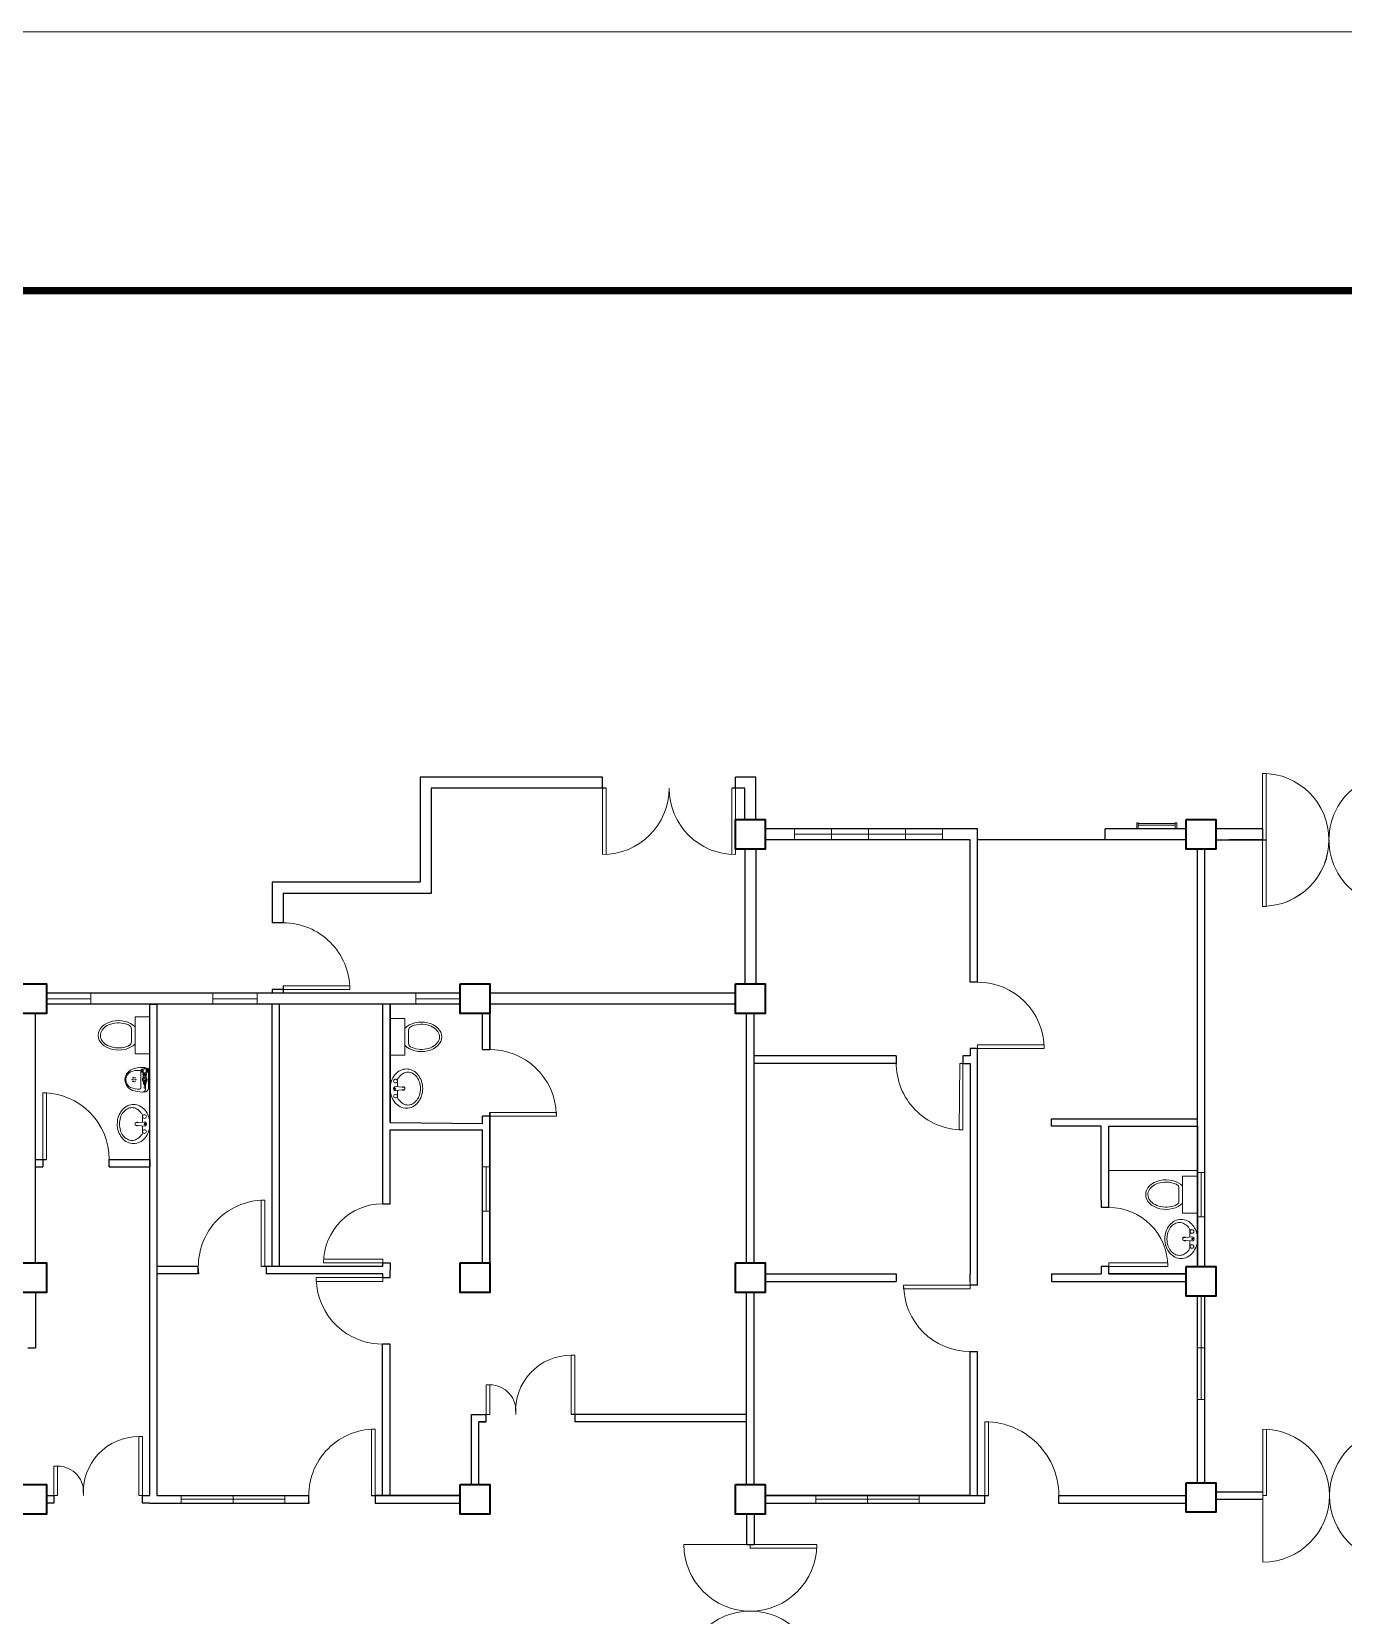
# Model space of a CAD drawing. Header units: millimetres. Extents: x 63005 to 126950, y 36019 to 74749.
# Drawn here: x 63177.34 to 63195.09, y 36901.37 to 36922.8 of the extents above; entities that cross this region are included whole.
import ezdxf

# ---------------------------------------------------------------- set-up
doc = ezdxf.new("R2010")
doc.units = ezdxf.units.MM
doc.header["$LTSCALE"] = 0.04
doc.layers.add('.1', color=1, linetype='Continuous', lineweight=5)
doc.layers.add('WALL', color=4, linetype='Continuous', lineweight=30)

msp = doc.modelspace()

# ---------------------------------------------------------------- linework, layer by layer
at = {"layer": '.1', "color": 0}
msp.add_line((63238.917, 36922.803), (63123.208, 36922.803), dxfattribs=at)
at = {"color": 8, "lineweight": 13}
for p, q in [((63193.992, 36911.866), (63193.992, 36912.766)), ((63193.992, 36912.766), (63194.042, 36912.766)), ((63194.042, 36912.766), (63194.043, 36911.866)), ((63185.062, 36911.666), (63185.062, 36912.566)), ((63185.062, 36912.566), (63185.112, 36912.566)), ((63185.112, 36912.566), (63185.112, 36911.666)), ((63186.812, 36911.666), (63186.812, 36912.566)), ((63186.812, 36912.566), (63186.862, 36912.566)), ((63186.862, 36912.566), (63186.862, 36911.666)), ((63194.043, 36911.866), (63193.992, 36911.866)), ((63193.992, 36911.816), (63193.993, 36910.966)), ((63193.993, 36911.866), (63193.993, 36910.966)), ((63193.993, 36911.866), (63194.043, 36911.866)), ((63194.043, 36910.966), (63194.043, 36911.866)), ((63193.993, 36910.966), (63194.043, 36910.966)), ((63181.642, 36909.891), (63180.742, 36909.891)), ((63180.742, 36909.841), (63181.642, 36909.841)), ((63191.037, 36909.091), (63190.137, 36909.091)), ((63190.137, 36909.091), (63190.137, 36909.041)), ((63190.137, 36909.041), (63191.037, 36909.041)), ((63191.037, 36909.041), (63191.037, 36909.091)), ((63189.887, 36907.941), (63189.896, 36908.841)), ((63189.896, 36908.841), (63189.937, 36908.841)), ((63189.937, 36908.841), (63189.937, 36907.941)), ((63177.487, 36907.541), (63177.487, 36908.441)), ((63177.487, 36908.441), (63177.537, 36908.441)), ((63177.537, 36908.441), (63177.537, 36907.541)), ((63184.437, 36908.178), (63183.537, 36908.178)), ((63183.537, 36908.128), (63184.437, 36908.128)), ((63184.437, 36908.128), (63184.437, 36908.178)), ((63189.937, 36907.941), (63189.887, 36907.941)), ((63180.492, 36906.991), (63180.442, 36906.991)), ((63180.442, 36906.991), (63180.442, 36906.091)), ((63180.492, 36906.091), (63180.492, 36906.991)), ((63181.287, 36906.191), (63182.087, 36906.191)), ((63182.087, 36906.141), (63181.287, 36906.141)), ((63182.087, 36906.141), (63182.087, 36906.191)), ((63191.912, 36906.091), (63191.912, 36906.141)), ((63192.712, 36906.141), (63191.912, 36906.141)), ((63192.712, 36906.091), (63192.712, 36906.141)), ((63180.542, 36906.091), (63180.442, 36906.091)), ((63182.087, 36905.941), (63181.187, 36905.941)), ((63181.187, 36905.941), (63181.188, 36905.891)), ((63182.087, 36905.891), (63182.087, 36905.941)), ((63191.912, 36906.091), (63192.712, 36906.091)), ((63181.187, 36905.891), (63182.087, 36905.891)), ((63190.037, 36905.841), (63189.137, 36905.841)), ((63189.137, 36905.841), (63189.137, 36905.791)), ((63189.137, 36905.791), (63190.037, 36905.791)), ((63190.037, 36905.791), (63190.037, 36905.891)), ((63190.037, 36905.841), (63190.037, 36905.791)), ((63190.237, 36903.991), (63190.287, 36903.991)), ((63190.237, 36902.991), (63190.237, 36903.991)), ((63190.287, 36903.991), (63190.287, 36902.991)), ((63181.986, 36903.891), (63181.936, 36903.891)), ((63181.936, 36903.891), (63181.936, 36902.991)), ((63181.986, 36902.991), (63181.986, 36903.891)), ((63193.999, 36902.991), (63193.999, 36903.891)), ((63194.049, 36903.891), (63194.049, 36902.991)), ((63193.999, 36902.941), (63193.999, 36903.041)), ((63194.049, 36902.991), (63193.999, 36902.991)), ((63193.999, 36902.991), (63193.999, 36902.091)), ((63187.062, 36902.329), (63186.162, 36902.329)), ((63187.062, 36902.329), (63187.962, 36902.329)), ((63187.062, 36902.279), (63187.062, 36902.329)), ((63187.962, 36902.279), (63187.062, 36902.279)), ((63187.962, 36902.329), (63187.962, 36902.279))]:
    msp.add_line(p, q, dxfattribs=at)
at = {"color": 8, "lineweight": 25}
for p, q in [((63185.062, 36912.716), (63182.592, 36912.716)), ((63182.592, 36912.716), (63182.592, 36911.291)), ((63185.112, 36912.566), (63182.742, 36912.566)), ((63182.742, 36912.566), (63182.742, 36911.141)), ((63185.062, 36912.566), (63185.062, 36912.716)), ((63186.987, 36912.566), (63186.812, 36912.566)), ((63187.137, 36912.716), (63186.862, 36912.716)), ((63186.862, 36912.566), (63186.862, 36912.716)), ((63186.987, 36912.566), (63186.887, 36912.566)), ((63186.987, 36912.141), (63186.987, 36912.566)), ((63187.137, 36912.141), (63187.137, 36912.716)), ((63190.137, 36912.016), (63187.262, 36912.016)), ((63190.137, 36911.866), (63190.137, 36912.016)), ((63192.962, 36912.016), (63191.862, 36912.016)), ((63191.862, 36911.866), (63191.862, 36912.016)), ((63193.993, 36912.016), (63193.362, 36912.016)), ((63193.993, 36912.016), (63193.543, 36912.016)), ((63193.993, 36912.016), (63193.993, 36911.866)), ((63186.987, 36911.741), (63186.987, 36909.916)), ((63187.137, 36911.741), (63187.137, 36909.916)), ((63190.037, 36911.866), (63187.262, 36911.866)), ((63190.037, 36909.941), (63190.037, 36911.866)), ((63190.137, 36909.941), (63190.137, 36911.866)), ((63192.962, 36911.866), (63191.862, 36911.866)), ((63193.112, 36906.091), (63193.112, 36911.741)), ((63193.212, 36906.091), (63193.212, 36911.741)), ((63193.362, 36911.866), (63194.043, 36911.866)), ((63193.993, 36911.866), (63193.543, 36911.866)), ((63187.137, 36911.528), (63187.137, 36910.128)), ((63182.592, 36911.291), (63180.592, 36911.291)), ((63180.592, 36911.291), (63180.592, 36910.741)), ((63182.742, 36911.141), (63180.742, 36911.141)), ((63180.742, 36911.141), (63180.742, 36910.741)), ((63180.742, 36911.141), (63180.742, 36910.741)), ((63180.742, 36910.741), (63180.592, 36910.741)), ((63183.137, 36909.791), (63177.537, 36909.791)), ((63180.592, 36909.841), (63180.592, 36909.791)), ((63180.742, 36909.841), (63180.592, 36909.841)), ((63180.742, 36909.891), (63180.742, 36909.791)), ((63186.862, 36909.791), (63183.537, 36909.791)), ((63183.137, 36909.641), (63177.537, 36909.641)), ((63178.937, 36902.991), (63178.937, 36909.641)), ((63179.037, 36902.991), (63179.037, 36909.641)), ((63180.592, 36906.091), (63180.592, 36909.641)), ((63180.692, 36906.091), (63180.692, 36909.641)), ((63182.087, 36906.941), (63182.087, 36909.641)), ((63182.187, 36908.04), (63182.187, 36909.641)), ((63182.187, 36909.641), (63182.187, 36908.041)), ((63186.862, 36909.641), (63183.537, 36909.641)), ((63186.862, 36909.641), (63184.887, 36909.641)), ((63177.387, 36906.141), (63177.387, 36909.516)), ((63183.437, 36909.028), (63183.437, 36909.516)), ((63183.537, 36909.028), (63183.537, 36909.516)), ((63183.537, 36909.516), (63183.537, 36909.028)), ((63187.012, 36906.141), (63187.012, 36909.516)), ((63187.112, 36906.141), (63187.112, 36909.516)), ((63183.437, 36909.028), (63183.537, 36909.028)), ((63189.037, 36908.941), (63187.112, 36908.941)), ((63189.037, 36908.941), (63189.037, 36908.841)), ((63190.037, 36908.941), (63189.937, 36908.941)), ((63189.937, 36908.941), (63189.937, 36908.841)), ((63190.137, 36909.041), (63190.037, 36909.041)), ((63190.037, 36909.041), (63190.037, 36908.941)), ((63190.037, 36909.041), (63190.037, 36908.941)), ((63190.137, 36905.841), (63190.137, 36909.041)), ((63189.037, 36908.841), (63187.112, 36908.841)), ((63189.937, 36908.841), (63190.037, 36908.841)), ((63190.037, 36908.841), (63190.037, 36905.991)), ((63183.437, 36908.028), (63183.437, 36908.128)), ((63183.537, 36908.128), (63183.437, 36908.128)), ((63183.537, 36906.141), (63183.537, 36908.178)), ((63183.537, 36908.178), (63183.537, 36906.141)), ((63183.537, 36908.028), (63183.537, 36908.128)), ((63191.137, 36907.991), (63191.137, 36908.091)), ((63191.137, 36908.091), (63193.112, 36908.091)), ((63182.187, 36908.04), (63183.437, 36908.029)), ((63182.187, 36906.941), (63182.187, 36907.941)), ((63182.187, 36907.941), (63183.437, 36907.941)), ((63183.437, 36906.141), (63183.437, 36907.941)), ((63183.537, 36906.141), (63183.537, 36907.941)), ((63183.537, 36907.941), (63183.537, 36907.441)), ((63191.812, 36907.991), (63191.137, 36907.991)), ((63191.812, 36906.991), (63191.812, 36907.991)), ((63191.912, 36907.991), (63193.112, 36907.991)), ((63191.912, 36906.991), (63191.912, 36907.991)), ((63193.112, 36907.991), (63193.112, 36906.091)), ((63177.387, 36907.541), (63177.537, 36907.541)), ((63177.387, 36907.441), (63177.487, 36907.441)), ((63177.487, 36907.541), (63177.487, 36907.441)), ((63178.387, 36907.541), (63178.937, 36907.541)), ((63178.387, 36907.441), (63178.387, 36907.541)), ((63178.387, 36907.441), (63178.937, 36907.441)), ((63191.812, 36906.991), (63191.812, 36906.891)), ((63191.912, 36906.891), (63191.912, 36906.991)), ((63191.912, 36906.891), (63191.812, 36906.891)), ((63182.087, 36906.141), (63182.187, 36906.141)), ((63182.087, 36906.091), (63182.087, 36906.141)), ((63182.187, 36906.141), (63182.187, 36906.041)), ((63179.592, 36906.091), (63179.037, 36906.091)), ((63179.592, 36905.991), (63179.037, 36905.991)), ((63179.417, 36905.991), (63179.412, 36905.991)), ((63179.592, 36905.991), (63179.592, 36906.091)), ((63182.087, 36906.091), (63180.462, 36906.091)), ((63180.512, 36906.091), (63180.512, 36905.991)), ((63182.087, 36905.991), (63180.512, 36905.991)), ((63182.087, 36905.941), (63182.087, 36905.991)), ((63182.087, 36905.941), (63182.187, 36905.941)), ((63182.187, 36905.941), (63182.187, 36906.041)), ((63187.262, 36905.991), (63189.037, 36905.991)), ((63189.037, 36905.991), (63189.037, 36905.891)), ((63190.037, 36905.891), (63190.037, 36905.991)), ((63191.137, 36905.991), (63191.812, 36905.991)), ((63191.137, 36905.991), (63191.137, 36905.891)), ((63191.912, 36906.091), (63191.812, 36906.091)), ((63191.812, 36906.091), (63191.812, 36905.991)), ((63191.912, 36905.991), (63191.912, 36906.091)), ((63191.912, 36905.991), (63192.962, 36905.991)), ((63192.962, 36905.991), (63191.912, 36905.991)), ((63177.387, 36905.741), (63177.387, 36904.991)), ((63187.012, 36903.141), (63187.012, 36905.741)), ((63187.112, 36903.141), (63187.112, 36905.741)), ((63187.262, 36905.891), (63189.037, 36905.891)), ((63187.262, 36905.891), (63189.037, 36905.891)), ((63190.137, 36905.841), (63190.037, 36905.841)), ((63191.137, 36905.891), (63192.962, 36905.891)), ((63193.112, 36903.166), (63193.112, 36905.691)), ((63193.212, 36903.166), (63193.212, 36905.691)), ((63177.287, 36904.991), (63177.387, 36904.991)), ((63182.086, 36902.991), (63182.086, 36905.041)), ((63182.186, 36905.041), (63182.086, 36905.041)), ((63182.186, 36902.991), (63182.186, 36905.041)), ((63190.037, 36902.991), (63190.037, 36904.941)), ((63190.037, 36904.941), (63190.137, 36904.941)), ((63190.137, 36902.991), (63190.137, 36904.941)), ((63183.287, 36903.141), (63183.287, 36904.091)), ((63183.287, 36904.091), (63183.487, 36904.091)), ((63183.487, 36903.991), (63183.387, 36903.991)), ((63183.387, 36903.141), (63183.387, 36903.991)), ((63183.387, 36903.991), (63183.487, 36903.991)), ((63183.487, 36903.991), (63183.487, 36904.091)), ((63187.012, 36904.091), (63184.637, 36904.091)), ((63184.687, 36904.091), (63184.687, 36903.991)), ((63187.012, 36903.991), (63184.687, 36903.991)), ((63177.537, 36902.991), (63177.637, 36902.991)), ((63177.637, 36902.991), (63177.637, 36902.891)), ((63178.837, 36902.991), (63178.937, 36902.991)), ((63178.837, 36902.891), (63178.837, 36902.991)), ((63179.037, 36902.991), (63181.086, 36902.991)), ((63181.086, 36902.891), (63181.086, 36902.991)), ((63181.936, 36902.991), (63183.137, 36902.991)), ((63182.086, 36902.991), (63181.986, 36902.991)), ((63181.986, 36902.991), (63181.986, 36902.891)), ((63183.137, 36902.991), (63182.037, 36902.991)), ((63187.262, 36902.991), (63190.287, 36902.991)), ((63190.037, 36902.991), (63187.262, 36902.991)), ((63190.237, 36902.891), (63190.237, 36902.991)), ((63191.237, 36902.991), (63192.962, 36902.991)), ((63191.237, 36902.891), (63191.237, 36902.991)), ((63193.362, 36903.041), (63193.999, 36903.041)), ((63193.362, 36902.941), (63193.999, 36902.941)), ((63177.637, 36902.891), (63177.537, 36902.891)), ((63178.937, 36902.891), (63178.837, 36902.891)), ((63178.937, 36902.891), (63181.092, 36902.891)), ((63181.986, 36902.891), (63183.137, 36902.891)), ((63187.012, 36902.741), (63187.012, 36902.329)), ((63187.112, 36902.741), (63187.112, 36902.329)), ((63187.262, 36902.891), (63190.237, 36902.891)), ((63187.262, 36902.891), (63190.237, 36902.891)), ((63191.232, 36902.891), (63192.962, 36902.891)), ((63187.012, 36902.329), (63187.112, 36902.329))]:
    msp.add_line(p, q, dxfattribs=at)
at = {"color": 8, "lineweight": 9}
for p, q in [((63187.662, 36912.016), (63187.662, 36911.866)), ((63187.662, 36911.941), (63189.662, 36911.941)), ((63188.162, 36911.866), (63188.162, 36912.016)), ((63188.662, 36911.866), (63188.662, 36912.016)), ((63189.162, 36911.866), (63189.162, 36912.016)), ((63189.662, 36911.866), (63189.662, 36912.016)), ((63192.312, 36912.096), (63192.292, 36912.096)), ((63192.292, 36912.096), (63192.292, 36912.016)), ((63192.312, 36912.016), (63192.312, 36912.096)), ((63192.562, 36912.086), (63192.312, 36912.086)), ((63192.562, 36912.066), (63192.312, 36912.066)), ((63192.562, 36912.086), (63192.812, 36912.086)), ((63192.562, 36912.066), (63192.812, 36912.066)), ((63192.812, 36912.016), (63192.812, 36912.096)), ((63192.812, 36912.096), (63192.832, 36912.096)), ((63192.832, 36912.096), (63192.832, 36912.016)), ((63187.662, 36911.866), (63189.662, 36911.866)), ((63187.662, 36911.866), (63188.662, 36911.866)), ((63188.662, 36911.866), (63189.662, 36911.866)), ((63177.537, 36909.791), (63178.137, 36909.791)), ((63178.137, 36909.791), (63178.137, 36909.641)), ((63179.787, 36909.641), (63179.787, 36909.791)), ((63180.387, 36909.791), (63180.387, 36909.641)), ((63183.137, 36909.791), (63182.537, 36909.791)), ((63182.537, 36909.791), (63182.537, 36909.641)), ((63178.137, 36909.716), (63177.537, 36909.716)), ((63180.387, 36909.716), (63179.787, 36909.716)), ((63180.387, 36909.641), (63179.787, 36909.641)), ((63182.537, 36909.716), (63183.137, 36909.716)), ((63178.937, 36909.47), (63178.737, 36909.47)), ((63178.737, 36909.47), (63178.737, 36908.97)), ((63178.937, 36908.97), (63178.937, 36909.47)), ((63182.187, 36909.45), (63182.387, 36909.45)), ((63182.187, 36908.95), (63182.187, 36909.45)), ((63182.387, 36909.45), (63182.387, 36908.95)), ((63178.687, 36909.31), (63178.687, 36909.129)), ((63182.437, 36909.291), (63182.437, 36909.11)), ((63178.737, 36908.97), (63178.937, 36908.97)), ((63182.387, 36908.95), (63182.187, 36908.95)), ((63178.824, 36908.756), (63178.823, 36908.756)), ((63178.824, 36908.725), (63178.823, 36908.725)), ((63178.824, 36908.723), (63178.824, 36908.759)), ((63178.832, 36908.756), (63178.824, 36908.756)), ((63178.832, 36908.747), (63178.824, 36908.747)), ((63178.832, 36908.735), (63178.824, 36908.735)), ((63178.832, 36908.726), (63178.824, 36908.726)), ((63178.842, 36908.762), (63178.827, 36908.762)), ((63178.842, 36908.72), (63178.827, 36908.72)), ((63178.832, 36908.756), (63178.832, 36908.762)), ((63178.832, 36908.735), (63178.832, 36908.747)), ((63178.832, 36908.72), (63178.832, 36908.726)), ((63178.842, 36908.72), (63178.842, 36908.762)), ((63178.842, 36908.698), (63178.842, 36908.686)), ((63178.846, 36908.714), (63178.846, 36908.764)), ((63178.847, 36908.713), (63178.846, 36908.714)), ((63178.847, 36908.713), (63178.887, 36908.713)), ((63178.847, 36908.713), (63178.847, 36908.699)), ((63178.886, 36908.699), (63178.847, 36908.699)), ((63178.853, 36908.698), (63178.853, 36908.686)), ((63178.856, 36908.698), (63178.853, 36908.698)), ((63178.856, 36908.698), (63178.856, 36908.686)), ((63178.878, 36908.698), (63178.878, 36908.686)), ((63178.881, 36908.698), (63178.878, 36908.698)), ((63178.881, 36908.698), (63178.881, 36908.686)), ((63178.887, 36908.713), (63178.888, 36908.714)), ((63178.887, 36908.713), (63178.887, 36908.699)), ((63178.888, 36908.714), (63178.888, 36908.764)), ((63178.906, 36908.762), (63178.89, 36908.762)), ((63178.906, 36908.72), (63178.89, 36908.72)), ((63178.892, 36908.698), (63178.892, 36908.686)), ((63178.896, 36908.753), (63178.896, 36908.762)), ((63178.906, 36908.753), (63178.896, 36908.753)), ((63178.896, 36908.731), (63178.896, 36908.751)), ((63178.906, 36908.751), (63178.896, 36908.751)), ((63178.906, 36908.731), (63178.896, 36908.731)), ((63178.896, 36908.72), (63178.896, 36908.729)), ((63178.906, 36908.729), (63178.896, 36908.729)), ((63178.906, 36908.751), (63178.906, 36908.753)), ((63178.906, 36908.729), (63178.906, 36908.731)), ((63178.909, 36908.724), (63178.909, 36908.757)), ((63178.921, 36908.756), (63178.909, 36908.756)), ((63178.921, 36908.725), (63178.909, 36908.725)), ((63178.933, 36908.776), (63178.925, 36908.774)), ((63178.933, 36908.706), (63178.925, 36908.708)), ((63178.933, 36908.706), (63178.933, 36908.776)), ((63178.937, 36908.776), (63178.933, 36908.776)), ((63178.937, 36908.706), (63178.933, 36908.706)), ((63178.937, 36908.706), (63178.937, 36908.776)), ((63178.841, 36908.63), (63178.841, 36908.609)), ((63178.863, 36908.647), (63178.845, 36908.636)), ((63178.845, 36908.603), (63178.863, 36908.592)), ((63178.887, 36908.671), (63178.846, 36908.671)), ((63178.846, 36908.671), (63178.846, 36908.638)), ((63178.887, 36908.668), (63178.846, 36908.668)), ((63178.886, 36908.684), (63178.847, 36908.684)), ((63178.848, 36908.588), (63178.848, 36908.577)), ((63178.85, 36908.684), (63178.85, 36908.671)), ((63178.851, 36908.597), (63178.851, 36908.595)), ((63178.852, 36908.595), (63178.852, 36908.592)), ((63178.853, 36908.591), (63178.852, 36908.592)), ((63178.881, 36908.589), (63178.852, 36908.589)), ((63178.881, 36908.575), (63178.852, 36908.575)), ((63178.852, 36908.575), (63178.852, 36908.565)), ((63178.882, 36908.565), (63178.852, 36908.565)), ((63178.852, 36908.565), (63178.853, 36908.561)), ((63178.856, 36908.686), (63178.853, 36908.686)), ((63178.88, 36908.561), (63178.853, 36908.561)), ((63178.856, 36908.588), (63178.856, 36908.577)), ((63178.858, 36908.588), (63178.856, 36908.588)), ((63178.858, 36908.577), (63178.856, 36908.577)), ((63178.858, 36908.588), (63178.858, 36908.577)), ((63178.862, 36908.557), (63178.859, 36908.508)), ((63178.872, 36908.557), (63178.862, 36908.557)), ((63178.889, 36908.636), (63178.87, 36908.647)), ((63178.87, 36908.592), (63178.889, 36908.603)), ((63178.872, 36908.557), (63178.875, 36908.508)), ((63178.875, 36908.588), (63178.875, 36908.577)), ((63178.877, 36908.588), (63178.875, 36908.588)), ((63178.877, 36908.577), (63178.875, 36908.577)), ((63178.875, 36908.561), (63178.875, 36908.488)), ((63178.877, 36908.588), (63178.877, 36908.577)), ((63178.881, 36908.686), (63178.878, 36908.686)), ((63178.882, 36908.592), (63178.88, 36908.592)), ((63178.88, 36908.561), (63178.882, 36908.565)), ((63178.882, 36908.595), (63178.882, 36908.592)), ((63178.882, 36908.575), (63178.882, 36908.565)), ((63178.883, 36908.597), (63178.883, 36908.595)), ((63178.884, 36908.684), (63178.884, 36908.671)), ((63178.885, 36908.588), (63178.885, 36908.577)), ((63178.887, 36908.671), (63178.887, 36908.638)), ((63178.892, 36908.609), (63178.892, 36908.63)), ((63182.385, 36908.514), (63182.263, 36908.528)), ((63182.385, 36908.485), (63182.263, 36908.472)), ((63182.289, 36908.524), (63182.289, 36908.627)), ((63178.835, 36908.044), (63178.835, 36908.146)), ((63178.739, 36908.034), (63178.861, 36908.047)), ((63178.739, 36908.005), (63178.861, 36907.992)), ((63183.537, 36907.441), (63183.437, 36907.441)), ((63183.437, 36907.441), (63183.437, 36906.841)), ((63183.487, 36907.441), (63183.487, 36906.841)), ((63193.112, 36907.391), (63191.912, 36907.391)), ((63193.112, 36907.315), (63192.912, 36907.315)), ((63192.912, 36907.315), (63192.912, 36906.815)), ((63193.112, 36907.065), (63193.112, 36907.365)), ((63193.112, 36907.365), (63193.212, 36907.365)), ((63193.112, 36906.815), (63193.112, 36907.315)), ((63193.162, 36907.365), (63193.162, 36906.765)), ((63193.212, 36907.365), (63193.212, 36906.765)), ((63192.862, 36907.155), (63192.862, 36906.974)), ((63183.437, 36906.841), (63183.537, 36906.841)), ((63192.912, 36906.815), (63193.112, 36906.815)), ((63193.212, 36906.765), (63193.112, 36906.765)), ((63192.914, 36906.479), (63193.036, 36906.493)), ((63192.914, 36906.45), (63193.036, 36906.437)), ((63193.112, 36904.991), (63193.112, 36905.691)), ((63193.112, 36905.691), (63193.212, 36905.691)), ((63193.162, 36905.691), (63193.162, 36904.291)), ((63193.212, 36905.691), (63193.212, 36904.291)), ((63193.112, 36904.991), (63193.212, 36904.991)), ((63193.212, 36904.291), (63193.112, 36904.291)), ((63179.362, 36902.891), (63179.362, 36902.991)), ((63180.762, 36902.941), (63179.362, 36902.941)), ((63180.062, 36902.991), (63180.762, 36902.991)), ((63180.062, 36902.991), (63180.062, 36902.891)), ((63180.762, 36902.991), (63180.762, 36902.891)), ((63187.949, 36902.891), (63187.949, 36902.991)), ((63189.349, 36902.941), (63187.949, 36902.941)), ((63188.649, 36902.991), (63189.349, 36902.991)), ((63188.649, 36902.991), (63188.649, 36902.891)), ((63189.349, 36902.991), (63189.349, 36902.891)), ((63180.762, 36902.891), (63179.362, 36902.891)), ((63189.349, 36902.891), (63187.949, 36902.891))]:
    msp.add_line(p, q, dxfattribs=at)
at = {"color": 8, "lineweight": -2}
for p, q in [((63192.962, 36911.866), (63190.137, 36911.866)), ((63182.537, 36909.791), (63180.387, 36909.791)), ((63190.137, 36909.941), (63190.037, 36909.941)), ((63178.937, 36909.641), (63179.037, 36909.641)), ((63187.112, 36908.841), (63187.112, 36908.941)), ((63178.937, 36907.541), (63178.937, 36907.441)), ((63182.087, 36906.941), (63182.187, 36906.941)), ((63181.092, 36902.891), (63181.086, 36902.891))]:
    msp.add_line(p, q, dxfattribs=at)
at = {"color": 8}
msp.add_line((63180.742, 36909.891), (63180.742, 36909.791), dxfattribs=at)
at = {"color": 8, "lineweight": 35}
for points in [[(63186.862, 36912.141), (63187.262, 36912.141), (63187.262, 36911.741), (63186.862, 36911.741)], [(63192.962, 36912.141), (63193.362, 36912.141), (63193.362, 36911.741), (63192.962, 36911.741)], [(63177.137, 36909.916), (63177.537, 36909.916), (63177.537, 36909.516), (63177.137, 36909.516)], [(63183.137, 36909.916), (63183.537, 36909.916), (63183.537, 36909.516), (63183.137, 36909.516)], [(63186.862, 36909.916), (63187.262, 36909.916), (63187.262, 36909.516), (63186.862, 36909.516)], [(63177.137, 36906.141), (63177.537, 36906.141), (63177.537, 36905.741), (63177.137, 36905.741)], [(63183.137, 36906.141), (63183.537, 36906.141), (63183.537, 36905.741), (63183.137, 36905.741)], [(63186.862, 36906.141), (63187.262, 36906.141), (63187.262, 36905.741), (63186.862, 36905.741)], [(63192.962, 36906.091), (63193.362, 36906.091), (63193.362, 36905.691), (63192.962, 36905.691)], [(63177.137, 36903.141), (63177.537, 36903.141), (63177.537, 36902.741), (63177.137, 36902.741)], [(63183.137, 36903.141), (63183.537, 36903.141), (63183.537, 36902.741), (63183.137, 36902.741)], [(63186.862, 36903.141), (63187.262, 36903.141), (63187.262, 36902.741), (63186.862, 36902.741)], [(63192.962, 36903.166), (63193.362, 36903.166), (63193.362, 36902.766), (63192.962, 36902.766)]]:
    msp.add_lwpolyline(points, close=True, dxfattribs=at)
at = {"color": 8, "lineweight": 9}
for points in [[(63187.662, 36912.016), (63189.662, 36912.016), (63189.662, 36911.866), (63187.662, 36911.866)], [(63177.537, 36909.791), (63178.137, 36909.791), (63178.137, 36909.641), (63177.537, 36909.641)], [(63179.787, 36909.791), (63180.387, 36909.791), (63180.387, 36909.641), (63179.787, 36909.641)], [(63182.537, 36909.791), (63183.137, 36909.791), (63183.137, 36909.641), (63182.537, 36909.641)], [(63182.537, 36909.791), (63183.137, 36909.791), (63183.137, 36909.641), (63182.537, 36909.641)], [(63183.437, 36907.441), (63183.537, 36907.441), (63183.537, 36906.841), (63183.437, 36906.841)], [(63193.112, 36907.365), (63193.212, 36907.365), (63193.212, 36906.765), (63193.112, 36906.765)], [(63193.112, 36905.691), (63193.212, 36905.691), (63193.212, 36904.291), (63193.112, 36904.291)], [(63179.362, 36902.991), (63180.762, 36902.991), (63180.762, 36902.941), (63179.362, 36902.941)], [(63187.949, 36902.991), (63189.349, 36902.991), (63189.349, 36902.891), (63187.949, 36902.891)]]:
    msp.add_lwpolyline(points, close=True, dxfattribs=at)
for points in [[(63178.919, 36908.516, -0.232594), (63178.895, 36908.465, -0.150533), (63178.868, 36908.454, -0.085973), (63178.73, 36908.467, -0.343308), (63178.597, 36908.62, -0.343308), (63178.73, 36908.772, -0.085973), (63178.868, 36908.785, -0.150533), (63178.895, 36908.774, -0.09464), (63178.911, 36908.756)], [(63178.919, 36908.725, -0.007835), (63178.919, 36908.723), (63178.919, 36908.516, -0.232594)], [(63182.429, 36908.722, -0.124838), (63182.491, 36908.707, -0.105788), (63182.549, 36908.657, -0.086697), (63182.585, 36908.588, -0.076776), (63182.599, 36908.5, -0.076776), (63182.585, 36908.412, -0.086697), (63182.549, 36908.343, -0.105788), (63182.491, 36908.293, -0.124838), (63182.429, 36908.277, -0.124838), (63182.366, 36908.293, -0.105788), (63182.309, 36908.343, -0.040067), (63182.289, 36908.373), (63182.289, 36908.476, -0.040067)], [(63178.695, 36908.242, 0.124838), (63178.632, 36908.226, 0.105788), (63178.575, 36908.177, 0.086697), (63178.538, 36908.107, 0.076776), (63178.525, 36908.02, 0.076776), (63178.538, 36907.932, 0.086697), (63178.575, 36907.862, 0.105788), (63178.632, 36907.813, 0.124838), (63178.695, 36907.797, 0.124838), (63178.757, 36907.813, 0.105788), (63178.815, 36907.862, 0.040067), (63178.835, 36907.893), (63178.835, 36907.995, 0.040067)], [(63192.87, 36906.242, -0.124838), (63192.807, 36906.258, -0.105788), (63192.75, 36906.307, -0.086697), (63192.713, 36906.377, -0.076776), (63192.7, 36906.465, -0.076776), (63192.713, 36906.552, -0.086697), (63192.75, 36906.622, -0.105788), (63192.807, 36906.671, -0.124838), (63192.87, 36906.687, -0.124838), (63192.932, 36906.671, -0.105788), (63192.99, 36906.622, -0.040067), (63193.01, 36906.591), (63193.01, 36906.489, -0.040067)], [(63193.01, 36906.44), (63193.01, 36906.338, -0.040067), (63192.99, 36906.307, -0.105788), (63192.932, 36906.258, -0.124838), (63192.87, 36906.242, -0.124838)]]:
    msp.add_lwpolyline(points, format="xyb", dxfattribs=at)
for points in [[(63178.674, 36908.725, -0.107696), (63178.801, 36908.746, -0.398633), (63178.815, 36908.731), (63178.815, 36908.62), (63178.815, 36908.508, -0.398633), (63178.801, 36908.493, -0.107696), (63178.674, 36908.514, -0.267529), (63178.609, 36908.62, -0.267529)], [(63182.408, 36908.765, -0.11576), (63182.49, 36908.746, -0.104047), (63182.564, 36908.687, -0.090875), (63182.611, 36908.603, -0.083344), (63182.629, 36908.5, -0.083344), (63182.611, 36908.397, -0.090875), (63182.564, 36908.313, -0.104047), (63182.49, 36908.254, -0.11576), (63182.408, 36908.235, -0.11576), (63182.325, 36908.254, -0.104047), (63182.252, 36908.313, -0.090875), (63182.204, 36908.397, -0.083344), (63182.187, 36908.5, -0.083344), (63182.204, 36908.603, -0.090875), (63182.252, 36908.687, -0.104047), (63182.325, 36908.746, -0.11576)], [(63178.716, 36908.285, 0.11576), (63178.633, 36908.265, 0.104047), (63178.56, 36908.207, 0.090875), (63178.512, 36908.123, 0.083344), (63178.495, 36908.02, 0.083344), (63178.512, 36907.916, 0.090875), (63178.56, 36907.832, 0.104047), (63178.633, 36907.774, 0.11576), (63178.716, 36907.755, 0.11576), (63178.798, 36907.774, 0.104047), (63178.872, 36907.832, 0.090875), (63178.919, 36907.916, 0.083344), (63178.937, 36908.02, 0.083344), (63178.919, 36908.123, 0.090875), (63178.872, 36908.207, 0.104047), (63178.798, 36908.265, 0.11576)]]:
    msp.add_lwpolyline(points, format="xyb", close=True, dxfattribs=at)
for points in [[(63178.921, 36908.723), (63178.919, 36908.723)], [(63178.919, 36908.516), (63178.937, 36908.516), (63178.937, 36908.706)], [(63178.852, 36908.59), (63178.882, 36908.591)], [(63178.853, 36908.591), (63178.852, 36908.59), (63178.853, 36908.589)], [(63178.88, 36908.592), (63178.882, 36908.591), (63178.88, 36908.59)], [(63178.882, 36908.589), (63178.882, 36908.589), (63178.88, 36908.59)]]:
    msp.add_lwpolyline(points, dxfattribs=at)
at = {"color": 8, "lineweight": 13, "ltscale": 0.03}
for points in [[(63184.637, 36904.091), (63184.687, 36904.091), (63184.687, 36904.891), (63184.637, 36904.891)], [(63183.487, 36904.091), (63183.537, 36904.091), (63183.537, 36904.491), (63183.487, 36904.491)], [(63178.787, 36902.991), (63178.837, 36902.991), (63178.837, 36903.791), (63178.787, 36903.791)], [(63177.637, 36902.991), (63177.687, 36902.991), (63177.687, 36903.391), (63177.637, 36903.391)]]:
    msp.add_lwpolyline(points, close=True, dxfattribs=at)
at = {"color": 8, "lineweight": 9}
for centre, radius in [((63178.697, 36908.62), 0.004), ((63178.71, 36908.645), 0.004), ((63178.71, 36908.595), 0.004), ((63178.722, 36908.62), 0.004), ((63178.735, 36908.645), 0.004), ((63178.735, 36908.595), 0.004), ((63178.747, 36908.62), 0.004), ((63178.867, 36908.62), 0.0125), ((63182.26, 36908.602), 0.0255), ((63182.253, 36908.5), 0.0095), ((63182.26, 36908.398), 0.0255), ((63178.864, 36908.121), 0.0255), ((63178.864, 36907.918), 0.0255), ((63178.87, 36908.02), 0.0095), ((63193.039, 36906.566), 0.0255), ((63193.039, 36906.363), 0.0255), ((63193.045, 36906.465), 0.0095)]:
    msp.add_circle(centre, radius, dxfattribs=at)
at = {"color": 8, "lineweight": 13}
for centre, radius, start, end in [((63193.992, 36911.866), 0.9, 270.0079, 90), ((63195.792, 36911.866), 0.9, 90, 270.0009), ((63185.062, 36912.566), 0.9, 270, 0), ((63186.862, 36912.566), 0.9, 180, 270), ((63193.993, 36911.866), 0.9, 270, 0), ((63180.742, 36909.842), 0.9, 359.9636, 90.0139), ((63190.137, 36909.041), 0.9, 0, 90), ((63183.537, 36908.128), 0.9, 1.5911, 91.5911), ((63189.937, 36908.841), 0.9, 178.9827, 270), ((63177.487, 36907.541), 0.9, 0, 90), ((63180.492, 36906.091), 0.9, 90, 186.3794), ((63182.087, 36906.141), 0.8, 90, 180), ((63191.912, 36906.091), 0.8, 0, 90), ((63192.987, 36906.465), 0.317, 160.9431, 180), ((63192.94, 36906.481), 0.267, 140.1732, 160.9431), ((63192.987, 36906.465), 0.317, 180, 199.0569), ((63192.94, 36906.449), 0.267, 199.0569, 219.8268), ((63182.086, 36905.941), 0.9, 181.5911, 271.5911), ((63190.037, 36905.841), 0.9, 180, 270), ((63190.237, 36902.991), 1, 354.2608, 90), ((63181.986, 36902.991), 0.9, 90, 186.3794), ((63193.999, 36902.991), 0.9, 270, 90), ((63195.799, 36902.991), 0.9, 90, 270), ((63187.062, 36902.329), 0.9, 180, 0), ((63187.062, 36900.529), 0.9, 0, 180)]:
    msp.add_arc(centre, radius, start, end, dxfattribs=at)
at = {"color": 8, "lineweight": 9}
for centre, radius, start, end in [((63178.637, 36909.31), 0.05, 0, 61.8499), ((63182.487, 36909.291), 0.05, 118.1501, 180), ((63178.637, 36909.129), 0.05, 298.0084, 360), ((63182.487, 36909.11), 0.05, 180, 241.9916), ((63178.94, 36908.741), 0.121, 173.6816, 186.3184), ((63178.823, 36908.754), 0.0025, 90, 173.6816), ((63178.823, 36908.728), 0.0025, 186.3184, 270), ((63178.827, 36908.759), 0.003, 90, 180), ((63178.827, 36908.723), 0.003, 180, 270), ((63178.832, 36908.759), 0.003, 269.8857, 90.1143), ((63178.828, 36908.741), 0.00749, 306.7784, 53.2216), ((63178.832, 36908.723), 0.003, 269.8857, 90.1143), ((63178.84, 36908.752), 0.035, 27.791, 92.6777), ((63178.841, 36908.767), 0.00506, 274.2093, 329.8014), ((63178.841, 36908.715), 0.00506, 30.1986, 85.7907), ((63178.847, 36908.688), 0.0108, 59.4898, 120.5102), ((63178.867, 36908.711), 0.0571, 68.4314, 111.5686), ((63178.867, 36908.749), 0.0362, 234.5632, 305.4368), ((63178.867, 36908.658), 0.0411, 74.4697, 105.5303), ((63178.886, 36908.688), 0.0108, 59.4898, 120.5102), ((63178.89, 36908.764), 0.002, 180, 270), ((63178.89, 36908.718), 0.002, 90, 180), ((63178.9, 36908.757), 0.00606, 132.075, 227.925), ((63178.92, 36908.741), 0.026, 157.3801, 202.6199), ((63178.9, 36908.724), 0.00606, 132.075, 227.925), ((63178.904, 36908.757), 0.0053, 301.8908, 58.1092), ((63178.888, 36908.741), 0.0212, 331.9275, 28.0725), ((63178.904, 36908.724), 0.0053, 301.8908, 58.1092), ((63179.186, 36908.741), 0.265, 173.4065, 186.5935), ((63178.926, 36908.771), 0.003, 104.0362, 173.4065), ((63178.926, 36908.711), 0.003, 186.5935, 255.9638), ((63182.453, 36908.547), 0.181, 118.4636, 142.6185), ((63182.429, 36908.591), 0.131, 90, 118.4636), ((63178.867, 36908.62), 0.0325, 129.1069, 243.6391), ((63178.867, 36908.62), 0.0275, 157.5536, 202.4464), ((63178.84, 36908.488), 0.035, 267.3223, 0), ((63178.867, 36908.62), 0.0275, 142.4464, 157.5536), ((63178.867, 36908.62), 0.0275, 202.4464, 217.5536), ((63178.847, 36908.695), 0.0108, 239.4898, 300.5102), ((63178.867, 36908.62), 0.0275, 97.5536, 142.4464), ((63178.867, 36908.62), 0.0275, 217.5536, 262.4464), ((63178.867, 36908.576), 0.0715, 73.3487, 106.6513), ((63178.852, 36908.583), 0.00608, 48.8879, 131.1121), ((63178.852, 36908.581), 0.00608, 228.8879, 311.1121), ((63178.867, 36908.632), 0.04, 246.4023, 293.5977), ((63178.867, 36908.725), 0.0411, 254.4697, 285.5303), ((63178.867, 36908.564), 0.0248, 69.984, 110.016), ((63178.867, 36908.6), 0.0248, 249.984, 290.016), ((63178.863, 36908.561), 0.00459, 183.8535, 249.8863), ((63178.861, 36908.508), 0.002, 176.6073, 254.1433), ((63178.867, 36908.529), 0.0236, 254.1433, 285.8567), ((63178.867, 36908.62), 0.0275, 82.4464, 97.5536), ((63178.867, 36908.62), 0.0275, 262.4464, 277.5536), ((63178.867, 36908.62), 0.0275, 37.5536, 82.4464), ((63178.867, 36908.62), 0.0275, 277.5536, 322.4464), ((63178.87, 36908.561), 0.00459, 290.1137, 356.1465), ((63178.873, 36908.508), 0.002, 285.8567, 3.3927), ((63178.881, 36908.583), 0.00608, 48.8879, 131.1121), ((63178.881, 36908.581), 0.00608, 228.8879, 311.1121), ((63178.867, 36908.62), 0.0325, 294.653, 50.8931), ((63178.886, 36908.695), 0.0108, 239.4898, 300.5102), ((63178.867, 36908.62), 0.0275, 22.4464, 37.5536), ((63178.867, 36908.62), 0.0275, 322.4464, 337.5536), ((63178.867, 36908.62), 0.0275, 337.5536, 22.4464), ((63182.26, 36908.5), 0.028, 83.7545, 276.2455), ((63182.49, 36908.519), 0.228, 142.6185, 151.7963), ((63182.362, 36908.5), 0.025, 36.3068, 131.2022), ((63182.362, 36908.5), 0.025, 228.7978, 323.6932), ((63182.291, 36908.5), 0.0948, 351.2026, 8.7974), ((63182.362, 36908.5), 0.025, 341.3793, 18.6207), ((63178.695, 36908.111), 0.131, 61.5364, 90), ((63178.671, 36908.067), 0.181, 37.3815, 61.5364), ((63178.634, 36908.038), 0.228, 28.2037, 37.3815), ((63178.762, 36908.02), 0.025, 161.3793, 198.6207), ((63178.833, 36908.02), 0.0948, 171.2026, 188.7974), ((63178.762, 36908.02), 0.025, 48.7978, 143.6932), ((63178.762, 36908.02), 0.025, 216.3068, 311.2022), ((63178.864, 36908.02), 0.028, 263.7545, 96.2455), ((63192.812, 36907.155), 0.05, 0, 61.8499), ((63192.812, 36906.974), 0.05, 298.0084, 360), ((63192.91, 36906.506), 0.228, 116.4127, 140.1732), ((63192.891, 36906.544), 0.185, 90, 116.4127), ((63192.891, 36906.544), 0.185, 63.5873, 90), ((63192.872, 36906.506), 0.228, 39.8268, 63.5873), ((63192.842, 36906.481), 0.267, 19.0569, 39.8268), ((63192.795, 36906.465), 0.317, 0, 19.0569), ((63192.937, 36906.465), 0.025, 161.3793, 198.6207), ((63193.008, 36906.465), 0.0948, 171.2026, 188.7974), ((63192.937, 36906.465), 0.025, 48.7978, 143.6932), ((63192.937, 36906.465), 0.025, 216.3068, 311.2022), ((63193.039, 36906.465), 0.028, 263.7545, 96.2455), ((63192.842, 36906.449), 0.267, 320.1732, 340.9431), ((63192.795, 36906.465), 0.317, 340.9431, 0), ((63192.91, 36906.424), 0.228, 219.8268, 243.5873), ((63192.891, 36906.385), 0.185, 243.5873, 270), ((63192.891, 36906.385), 0.185, 270, 296.4127), ((63192.872, 36906.424), 0.228, 296.4127, 320.1732)]:
    msp.add_arc(centre, radius, start, end, dxfattribs=at)
at = {"color": 8, "lineweight": -2}
msp.add_arc((63191.912, 36906.091), 0.8, 194.3615, 194.4775, dxfattribs=at)
at = {"color": 8, "lineweight": 13, "ltscale": 0.03}
for centre, radius, start, end in [((63184.637, 36904.139), 0.752, 90, 183.6952), ((63183.537, 36904.138), 0.353, 352.3719, 90), ((63178.787, 36903.039), 0.752, 90, 183.6952), ((63177.687, 36903.038), 0.353, 352.3719, 90)]:
    msp.add_arc(centre, radius, start, end, dxfattribs=at)
at = {"color": 8, "lineweight": 9}
for centre in [(63178.512, 36909.22), (63192.687, 36907.065)]:
    msp.add_ellipse(centre, major_axis=(0.275, 0), ratio=0.727273, start_param=0.612555, end_param=5.670631, dxfattribs=at)
at = {"color": 8, "lineweight": 9, "extrusion": (0, 0, -1)}
msp.add_ellipse((63182.612, 36909.2), major_axis=(-0.275, 0), ratio=0.727273, start_param=0.612555, end_param=5.670631, dxfattribs=at)
at = {"color": 8, "lineweight": 9}
for points in [[(63178.66, 36909.354), (63178.644, 36909.363), (63178.626, 36909.37), (63178.535, 36909.397), (63178.448, 36909.392), (63178.316, 36909.334), (63178.275, 36909.284), (63178.261, 36909.186), (63178.287, 36909.134), (63178.398, 36909.06), (63178.482, 36909.042), (63178.596, 36909.058), (63178.631, 36909.069), (63178.66, 36909.085)], [(63182.463, 36909.335), (63182.48, 36909.343), (63182.498, 36909.351), (63182.589, 36909.378), (63182.676, 36909.373), (63182.808, 36909.315), (63182.849, 36909.265), (63182.862, 36909.167), (63182.837, 36909.115), (63182.725, 36909.04), (63182.642, 36909.023), (63182.528, 36909.038), (63182.493, 36909.05), (63182.463, 36909.065)], [(63192.835, 36907.199), (63192.819, 36907.208), (63192.801, 36907.216), (63192.71, 36907.243), (63192.623, 36907.237), (63192.491, 36907.18), (63192.45, 36907.13), (63192.436, 36907.031), (63192.462, 36906.979), (63192.573, 36906.905), (63192.657, 36906.887), (63192.771, 36906.903), (63192.806, 36906.914), (63192.835, 36906.93)]]:
    msp.add_open_spline(points, degree=3, knots=[0.937253, 0.937253, 0.937253, 0.937253, 1.185372, 1.185372, 2.113864, 2.113864, 3.042356, 3.042356, 3.970847, 3.970847, 4.899339, 4.899339, 5.346062, 5.346062, 5.346062, 5.346062], dxfattribs=at)
msp.add_point((63178.937, 36908.62), dxfattribs=at)
at = {"layer": 'WALL', "color": 1, "linetype": 'Continuous', "const_width": 0.0995}
msp.add_lwpolyline([(63130.221, 36844.262), (63235.411, 36844.262), (63235.411, 36919.297), (63130.221, 36919.297)], close=True, dxfattribs=at)

doc.saveas('drawing.dxf')
